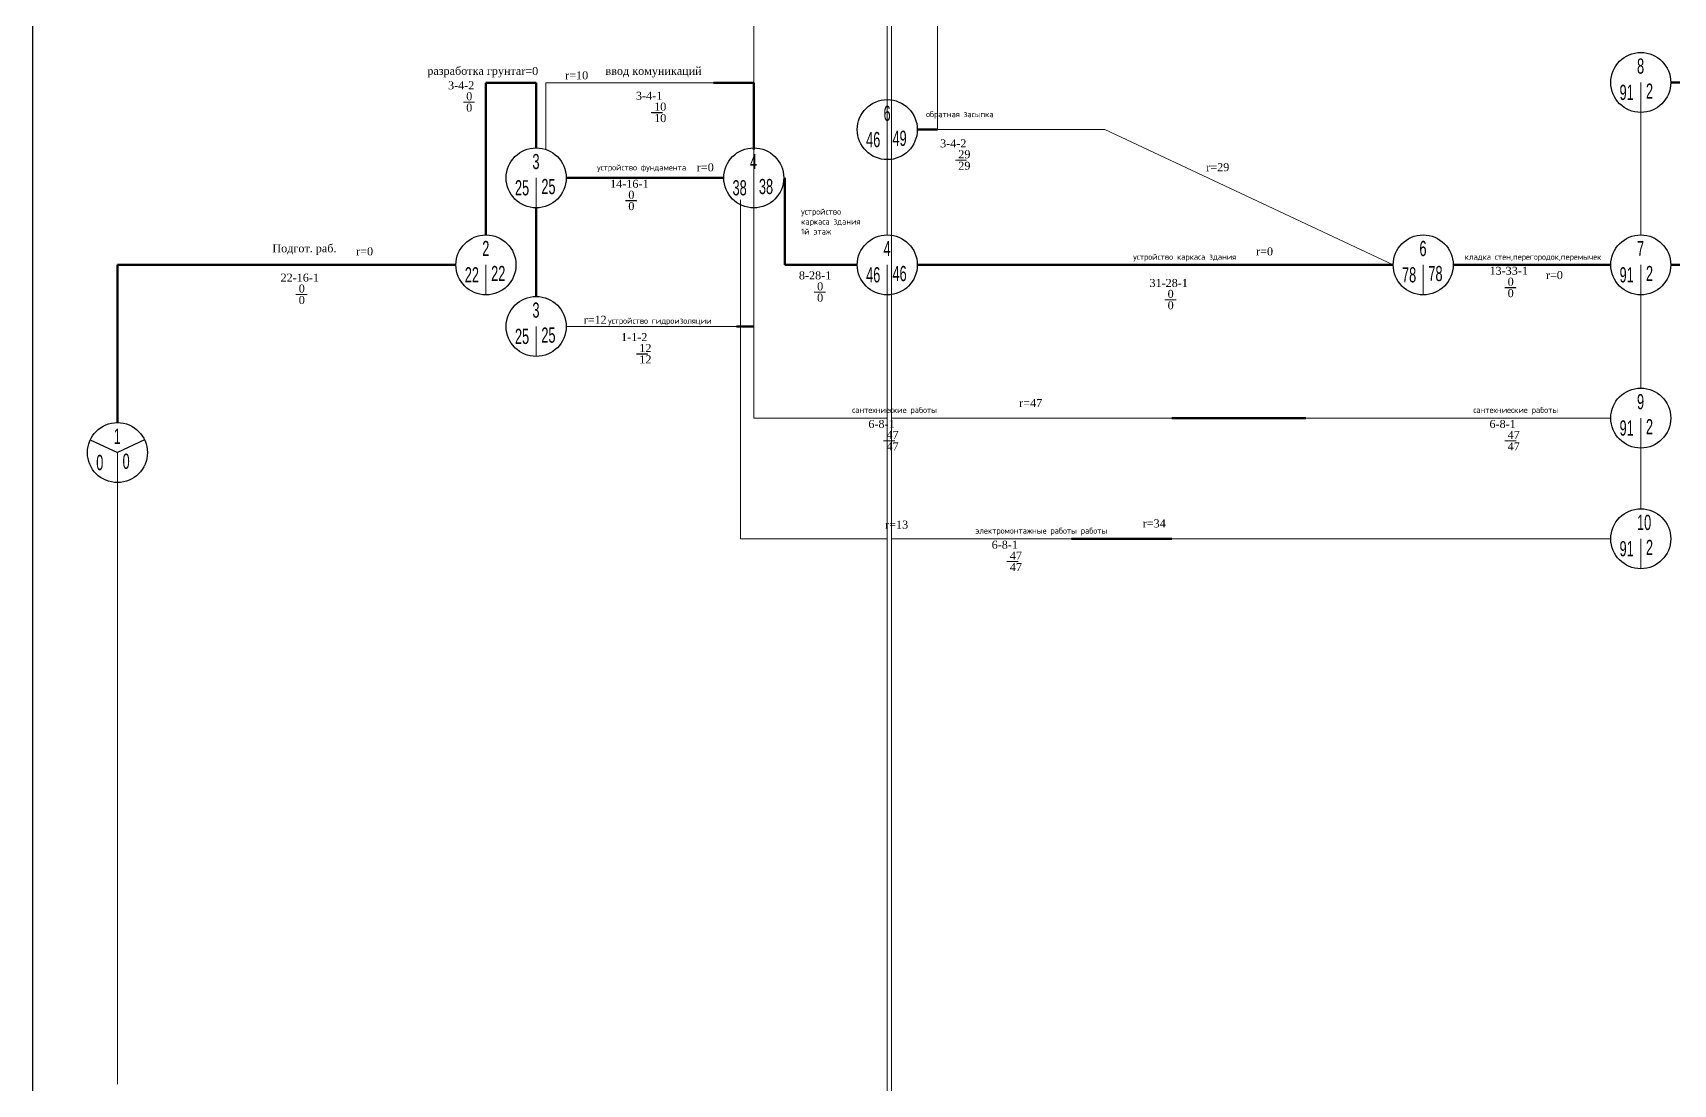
# Model space of a CAD drawing. Header units: millimetres. Extents: x 545956 to 559840, y 1708517 to 1711661.
# Drawn here: x 551698 to 552384, y 1708950 to 1709390 of the extents above; entities that cross this region are included whole.
import ezdxf

# ---------------------------------------------------------------- set-up
doc = ezdxf.new("R2010")
doc.units = ezdxf.units.MM
doc.header["$LTSCALE"] = 5
doc.layers.get('0').update_dxf_attribs({"lineweight": 30})
doc.layers.add('Тонкая', color=250, linetype='Continuous', lineweight=5)
doc.styles.add('5-0.6', font='arial.ttf', dxfattribs={"height": 5})
doc.styles.get("Standard").update_dxf_attribs({"font": 'isocpeur.ttf'})
doc.styles.add('Римский -1.', font='times.ttf')

msp = doc.modelspace()

# ---------------------------------------------------------------- linework, layer by layer
at = {"ltscale": 0.1}
msp.add_line((551698.05, 1708545.28), (551698.05, 1709772.91), dxfattribs=at)
at = {"color": 0, "lineweight": -2}
for p in [(551722.07, 1709219.95), (551744.82, 1709219.94)]:
    msp.add_line(p, (551733.44, 1709214.7), dxfattribs=at)
for centre in [(552370.59, 1709369.5), (552370.59, 1709369.5), (552370.59, 1709369.5), (552055.44, 1709349.76), (551908.59, 1709329.59), (551908.59, 1709329.59), (551908.59, 1709329.59), (551999.59, 1709329.59), (551999.59, 1709329.59), (551999.59, 1709329.59), (551887.59, 1709293.19), (551887.59, 1709293.19), (551887.59, 1709293.19), (552055.44, 1709293.19), (552279.59, 1709293.19), (552279.59, 1709293.19), (552279.59, 1709293.19), (552370.59, 1709293.19), (552370.59, 1709293.19), (552370.59, 1709293.19), (551908.59, 1709267.43), (551908.59, 1709267.43), (551908.59, 1709267.43), (552370.59, 1709229.11), (552370.59, 1709229.11), (552370.59, 1709229.11), (551733.44, 1709214.66), (551733.44, 1709214.66), (551733.44, 1709214.66), (552370.59, 1709178.62), (552370.59, 1709178.62), (552370.59, 1709178.62)]:
    msp.add_circle(centre, 12.55, dxfattribs=at)
at = {"layer": 'Тонкая', "linetype": 'ByBlock', "ltscale": 0.2}
for p, q in [((551999.59, 1709329.59), (551999.44, 1709647.03)), ((552055.44, 1709647.03), (552055.44, 1709305.74)), ((552057.24, 1709647.03), (552057.24, 1708724.67)), ((552076.44, 1709647.03), (552076.44, 1709349.76)), ((551912.58, 1709369.28), (551999.59, 1709369.28)), ((551912.58, 1709369.28), (551912.58, 1709341.49)), ((551999.59, 1709369.28), (551999.59, 1709342.14)), ((552370.59, 1709305.74), (552370.59, 1709369.5)), ((552370.59, 1709305.74), (552370.59, 1709369.5)), ((552383.14, 1709369.5), (552475.59, 1709369.5)), ((552055.44, 1709305.74), (552055.44, 1709349.76)), ((552055.44, 1709349.76), (552055.44, 1709337.21)), ((552146.44, 1709349.76), (552076.44, 1709349.76)), ((552267.04, 1709293.19), (552146.44, 1709349.76)), ((551908.59, 1709329.59), (551908.59, 1709317.04)), ((551999.59, 1709329.59), (551999.59, 1709317.04)), ((551994.05, 1709320.43), (551994.05, 1709178.62)), ((551999.59, 1709229.11), (551999.59, 1709317.04)), ((551887.59, 1709293.19), (551887.59, 1709280.64)), ((552055.44, 1709293.19), (552055.44, 1709280.64)), ((552055.44, 1709293.19), (552055.44, 1708516.61)), ((552279.59, 1709293.19), (552279.59, 1709280.64)), ((552370.59, 1709293.19), (552370.59, 1709280.64)), ((552370.59, 1709280.64), (552370.59, 1709241.66)), ((551908.59, 1709267.43), (551908.59, 1709254.88)), ((551992.44, 1709267.43), (551921.14, 1709267.43)), ((551999.59, 1709229.11), (552055.44, 1709229.11)), ((552057.24, 1709229.11), (552279.59, 1709229.11)), ((552279.59, 1709229.11), (552358.04, 1709229.11)), ((552370.59, 1709229.11), (552370.59, 1709216.56)), ((552370.59, 1709191.17), (552370.59, 1709216.56)), ((551733.44, 1709214.66), (551733.44, 1709202.11)), ((551733.44, 1709202.11), (551733.44, 1708950.45)), ((551994.05, 1709178.62), (552055.44, 1709178.62)), ((552057.24, 1709178.62), (552279.59, 1709178.62)), ((552279.59, 1709178.62), (552358.04, 1709178.62)), ((552370.59, 1709178.62), (552370.59, 1709166.06))]:
    msp.add_line(p, q, dxfattribs=at)
at = {"layer": 'Тонкая', "linetype": 'ByBlock', "lineweight": 70, "ltscale": 0.2}
for p, q in [((551887.59, 1709369.28), (551908.59, 1709369.28)), ((551887.59, 1709305.74), (551887.59, 1709369.28)), ((551908.59, 1709369.28), (551908.59, 1709342.14)), ((551999.57, 1709369.31), (551982.7, 1709369.31)), ((551999.57, 1709341.49), (551999.57, 1709369.28)), ((552383.14, 1709369.5), (552440.44, 1709369.5)), ((552067.99, 1709349.76), (552076.44, 1709349.76)), ((551921.14, 1709329.59), (551987.04, 1709329.59)), ((552012.55, 1709329.59), (552012.55, 1709293.19)), ((551908.59, 1709317.04), (551908.59, 1709279.98)), ((551733.44, 1709227.21), (551733.44, 1709293.19)), ((551733.44, 1709293.19), (551875.04, 1709293.19)), ((552012.55, 1709293.19), (552042.89, 1709293.19)), ((552067.99, 1709293.19), (552267.04, 1709293.19)), ((552292.14, 1709293.19), (552358.04, 1709293.19)), ((552383.14, 1709293.19), (552463.04, 1709293.19)), ((551992.44, 1709267.43), (551999.59, 1709267.43)), ((552174.44, 1709229.11), (552230.44, 1709229.11)), ((552174.44, 1709178.62), (552132.44, 1709178.62))]:
    msp.add_line(p, q, dxfattribs=at)
at = {"layer": 'Тонкая', "ltscale": 0.2}
for p, q in [((551878.13, 1709361.25), (551882.79, 1709361.25)), ((551878.2, 1709361.2), (551882.86, 1709361.2)), ((551956.73, 1709356.9), (551961.39, 1709356.9)), ((551956.8, 1709356.85), (551961.46, 1709356.85)), ((552083.94, 1709336.97), (552088.6, 1709336.97)), ((551945.93, 1709320.07), (551950.59, 1709320.07)), ((551946, 1709320.02), (551950.66, 1709320.02)), ((552313.72, 1709283.67), (552318.38, 1709283.67)), ((552313.72, 1709283.67), (552318.38, 1709283.67)), ((552313.79, 1709283.62), (552318.45, 1709283.62)), ((552313.79, 1709283.62), (552318.45, 1709283.62)), ((551808.08, 1709280.81), (551812.74, 1709280.81)), ((551808.16, 1709280.76), (551812.82, 1709280.76)), ((552024.89, 1709281.77), (552029.55, 1709281.77)), ((552024.89, 1709281.77), (552029.55, 1709281.77)), ((552024.96, 1709281.71), (552029.62, 1709281.71)), ((552024.96, 1709281.71), (552029.62, 1709281.71)), ((552171.5, 1709278.59), (552176.16, 1709278.59)), ((552171.5, 1709278.59), (552176.16, 1709278.59)), ((552171.57, 1709278.54), (552176.23, 1709278.54)), ((552171.57, 1709278.54), (552176.23, 1709278.54)), ((551950.53, 1709255.94), (551955.19, 1709255.94)), ((551950.6, 1709255.89), (551955.26, 1709255.89)), ((552053.92, 1709219.6), (552058.58, 1709219.6)), ((552053.92, 1709219.6), (552058.58, 1709219.6)), ((552053.99, 1709219.55), (552058.66, 1709219.55)), ((552053.99, 1709219.55), (552058.66, 1709219.55)), ((552313.72, 1709219.6), (552318.38, 1709219.6)), ((552313.72, 1709219.6), (552318.38, 1709219.6)), ((552313.79, 1709219.55), (552318.45, 1709219.55)), ((552313.79, 1709219.55), (552318.45, 1709219.55)), ((552105.51, 1709169.1), (552110.17, 1709169.1)), ((552105.51, 1709169.1), (552110.17, 1709169.1)), ((552105.58, 1709169.05), (552110.24, 1709169.05)), ((552105.58, 1709169.05), (552110.24, 1709169.05))]:
    msp.add_line(p, q, dxfattribs=at)

# ---------------------------------------------------------------- texts
at = {"color": 0, "lineweight": -2, "style": '5-0.6', "width": 0.6}
for s, height, p in [('8', 6.37, (552369.02, 1709373.16)), ('91', 6.366, (552361.72, 1709362.17)), ('2', 6.37, (552372.75, 1709362.69)), ('6', 6.37, (552053.87, 1709353.43)), ('46', 6.366, (552046.58, 1709342.43)), ('49', 6.366, (552057.61, 1709342.96)), ('3', 6.37, (551907.02, 1709333.25)), ('4', 6.37, (551998.02, 1709333.25)), ('25', 6.366, (551899.72, 1709322.26)), ('25', 6.366, (551910.75, 1709322.79)), ('38', 6.366, (551990.72, 1709322.26)), ('38', 6.366, (552001.75, 1709322.79)), ('2', 6.37, (551886.02, 1709296.85)), ('4', 6.37, (552053.87, 1709296.85)), ('6', 6.37, (552278.02, 1709296.85)), ('7', 6.37, (552369.02, 1709296.85)), ('22', 6.366, (551878.72, 1709285.86)), ('22', 6.366, (551889.75, 1709286.39)), ('46', 6.366, (552046.58, 1709285.86)), ('46', 6.366, (552057.61, 1709286.39)), ('78', 6.366, (552270.72, 1709285.86)), ('78', 6.366, (552281.75, 1709286.39)), ('91', 6.366, (552361.72, 1709285.86)), ('2', 6.37, (552372.75, 1709286.39)), ('3', 6.37, (551907.02, 1709271.1)), ('25', 6.366, (551899.72, 1709260.1)), ('25', 6.366, (551910.75, 1709260.63)), ('9', 6.37, (552369.02, 1709232.78)), ('2', 6.37, (552372.75, 1709222.31)), ('1', 6.37, (551731.87, 1709218.32)), ('91', 6.366, (552361.72, 1709221.78)), ('0', 6.37, (551724.58, 1709207.33)), ('0', 6.37, (551735.6, 1709207.85)), ('10', 6.366, (552369.02, 1709182.28)), ('91', 6.366, (552361.72, 1709171.29)), ('2', 6.37, (552372.75, 1709171.81))]:
    msp.add_text(s, height=height, dxfattribs=at).set_placement(p)
at = {"layer": 'Тонкая', "lineweight": -2, "style": 'Римский -1.'}
for s, p in [('разработка грунта', (551863.06, 1709372.69)), ('ввод комуникаций', (551937.58, 1709372.69)), ('3-4-2', (551871.72, 1709366.61)), ('0', (551879.33, 1709362.05)), ('0', (551879.33, 1709357.26)), ('3-4-1', (551950.32, 1709362.25)), ('10', (551957.93, 1709357.7)), ('10', (551957.93, 1709352.91)), ('3-4-2', (552077.53, 1709342.33)), ('29', (552085.14, 1709337.77)), ('29', (552085.14, 1709332.98)), ('14-16-1', (551939.52, 1709325.43)), ('0', (551947.13, 1709320.87)), ('0', (551947.13, 1709316.08)), ('Подгот. раб.', (551798.26, 1709298.46)), ('8-28-1', (552018.48, 1709287.12)), ('13-33-1', (552307.31, 1709289.03)), ('22-16-1', (551801.68, 1709286.17)), ('0', (551809.28, 1709281.61)), ('0', (552026.09, 1709282.56)), ('0', (552026.09, 1709282.56)), ('31-28-1', (552165.09, 1709283.95)), ('0', (552314.92, 1709284.47)), ('0', (552314.92, 1709284.47)), ('0', (551809.28, 1709276.82)), ('0', (552026.09, 1709277.77)), ('0', (552026.09, 1709277.77)), ('0', (552172.7, 1709279.39)), ('0', (552172.7, 1709279.39)), ('0', (552172.7, 1709274.6)), ('0', (552172.7, 1709274.6)), ('0', (552314.92, 1709279.68)), ('0', (552314.92, 1709279.68)), ('1-1-2', (551944.12, 1709261.3)), ('12', (551951.73, 1709256.74)), ('12', (551951.73, 1709251.95)), ('6-8-1', (552047.52, 1709224.95)), ('47', (552055.12, 1709220.4)), ('6-8-1', (552307.31, 1709224.95)), ('47', (552314.92, 1709220.4)), ('47', (552055.12, 1709215.61)), ('47', (552314.92, 1709215.61)), ('6-8-1', (552099.1, 1709174.45)), ('47', (552106.71, 1709169.9)), ('47', (552106.71, 1709165.11))]:
    msp.add_text(s, height=3.36, dxfattribs=at).set_placement(p)
at = {"layer": 'Тонкая', "lineweight": 30, "style": 'Римский -1.'}
for s, p in [('r=0', (551902.34, 1709372.59)), ('r=10', (551920.73, 1709370.8)), ('r=0', (551975.78, 1709332.34)), ('r=29', (552188.84, 1709332.38)), ('r=0', (551833.29, 1709297.18)), ('r=0', (552209.7, 1709297.16)), ('r=0', (552330.91, 1709287.23)), ('r=12', (551928.42, 1709268.53)), ('r=47', (552110.61, 1709233.73)), ('r=13', (552054.57, 1709182.87)), ('r=34', (552162.29, 1709183.36))]:
    msp.add_text(s, height=3.36, dxfattribs=at).set_placement(p)
at = {"layer": 'Тонкая', "linetype": 'ByBlock', "ltscale": 0.2, "char_height": 2.5, "attachment_point": 1}
for s, width, insert in [('{\\C0;обратная засыпка}', 53.9889, (552071.67, 1709357.48)), ('{\\C0;устройство фундамента }', 53.9889, (551934.08, 1709335.19)), ('{\\C0;устройство каркаса здания\\P1й этаж}', 28.0376, (552019.43, 1709316.72)), ('{\\C0;устройство каркаса здания}', 53.9889, (552158.31, 1709297.82)), ('{\\C0;кладка стен,перегородок,перемычек}', 61.3938, (552296.92, 1709297.82)), ('{\\C0;устройство гидроизоляции}', 53.9889, (551938.68, 1709271.06)), ('{\\C0;сантехниеские работы}', 53.9889, (552040.74, 1709233.75)), ('{\\C0;сантехниеские работы}', 53.9889, (552300.53, 1709233.75)), ('{\\C0;электромонтажные работы работы}', 62.677, (552092.32, 1709183.25))]:
    msp.add_mtext_dynamic_manual_height_columns(s, width=width, gutter_width=12.5, heights=[0], dxfattribs=dict(at, insert=insert))

doc.saveas('drawing.dxf')
